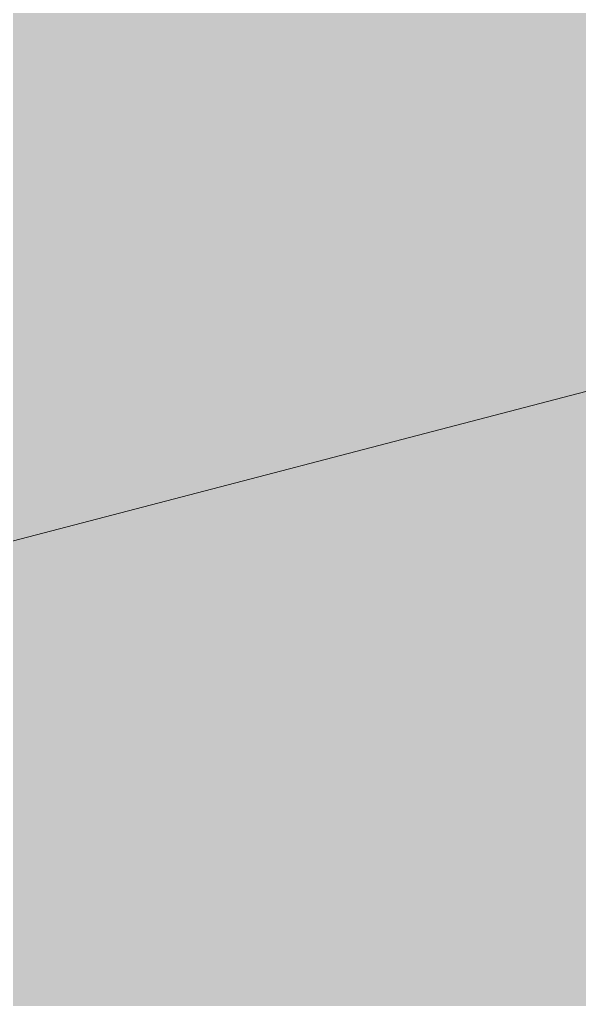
# Model space of a CAD drawing. Header units: metres. Extents: x 320712 to 330859, y 7395954 to 7410037.
# Drawn here: x 324738.9771 to 324739.0947, y 7397784.17 to 7397784.3758 of the extents above; entities that cross this region are included whole.
import ezdxf

# ---------------------------------------------------------------- set-up
doc = ezdxf.new("R2010")
doc.units = ezdxf.units.M
doc.linetypes.add('DASHDOT', pattern=[25.4, 12.7, -6.35, 0, -6.35])
doc.layers.add('_AUX-PLATAFORMA EXISTENTE', color=252, linetype='Continuous', lineweight=25)
doc.layers.add('F-HZ-SISTEMA_VIARIO', color=3, linetype='Continuous')

# ---------------------------------------------------------------- blocks, each defined once
blk = doc.blocks.new('Pátio Lapa')
at = {"layer": 'F-HZ-SISTEMA_VIARIO', "lineweight": 0}
h = blk.add_hatch(color=252, dxfattribs=at)
h.dxf.hatch_style = 1
edge = h.paths.add_edge_path()
edge.add_arc((324457.94413, 7396866.05538), 155, 79.6062911, 87.2367096)
edge.add_line((324465.41665, 7397020.87516), (324465.23754, 7397011.96026))
edge.add_arc((324458.07766, 7396865.13473), 147, 87.2082093, 89.3038497)
edge.add_line((324459.86369, 7397012.12388), (324424.18671, 7397012.55738))
edge.add_arc((324405.75313, 7397029.17398), 24.81749, 280.256817, 317.967535, ccw=False)
edge.add_arc((324433.97735, 7396879.9459), 127.05715, 100.7986502, 125.5790935)
edge.add_line((324360.05216, 7396983.28315), (324339.74118, 7396968.49856))
edge.add_arc((323930.22267, 7397504.16797), 674.27526, 299.77382796, 307.39786179, ccw=False)
edge.add_arc((324038.82505, 7397488.79527), 613.15335, 281.71996052, 291.65134067, ccw=False)
edge.add_line((324163.37392, 7396888.42487), (324109.34218, 7396874.72819))
edge.add_line((324109.34218, 7396874.72819), (324062.43042, 7396862.50318))
edge.add_line((324062.43042, 7396862.50318), (324065.49887, 7396854.51893))
edge.add_line((324065.49887, 7396854.51893), (324111.45826, 7396866.49575))
edge.add_line((324111.45826, 7396866.49575), (324165.28307, 7396880.13998))
edge.add_arc((324038.82505, 7397488.79527), 621.65335, 281.73714447, 291.70697954)
edge.add_arc((323930.22267, 7397504.16797), 682.77526, 299.72320127, 307.76909712)
edge.add_line((324348.4094, 7396964.44404), (324373.44321, 7396981.9385))
edge.add_arc((324434.41081, 7396878.41472), 120.14251, 100.6458374, 120.4948348, ccw=False)
edge.add_arc((324405.75313, 7397029.17398), 33.31749, 281.184988, 305.128562)
edge.add_line((324424.92445, 7397001.92483), (324447.14292, 7397005.27793))
edge.add_line((324447.14292, 7397005.27793), (324459.77864, 7397005.1244))
edge.add_arc((324458.07766, 7396865.13473), 140, 79.5375541, 89.3038497, ccw=False)
edge.add_line((324483.50041, 7397002.80711), (324485.90786, 7397018.51203))
at = {"layer": 'F-HZ-SISTEMA_VIARIO', "color": 2, "linetype": 'DASHDOT', "lineweight": 0, "ltscale": 0.5, "flags": 128}
blk.add_lwpolyline([(324063.98269, 7396858.46409), (324110.41266, 7396870.56354), (324164.33957, 7396884.23365, 0.043447), (324266.9229, 7396915.01829, 0.035051), (324345.91862, 7396967.82735), (324371.17005, 7396985.47388, -0.086215), (324410.98235, 7397000.5301)], format="xyb", dxfattribs=at)
blk = doc.blocks.new('ACAD-Trecho Total_BASE ESTAÇÕES_2021.04.13')
at = {"layer": '_AUX-PLATAFORMA EXISTENTE'}
blk.add_blockref('Pátio Lapa', (673.85372, 925.50534), dxfattribs=at)

msp = doc.modelspace()

# ---------------------------------------------------------------- block references
at = {"color": 7, "true_color": 0xffffff}
msp.add_blockref('ACAD-Trecho Total_BASE ESTAÇÕES_2021.04.13', (0, 0), dxfattribs=at)

doc.saveas('drawing.dxf')
